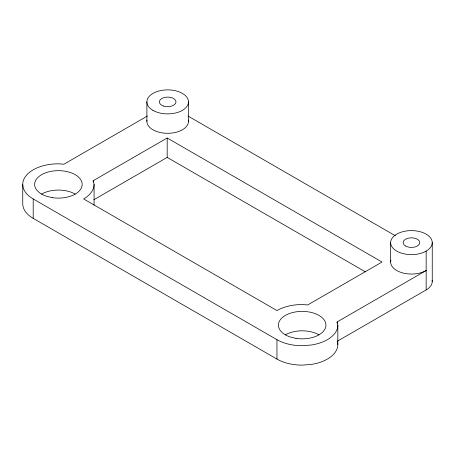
<?xml version="1.0" encoding="UTF-8"?>
<svg xmlns="http://www.w3.org/2000/svg" width="455" height="455" viewBox="0 0 455 455"><rect width="100%" height="100%" fill="white"/><g stroke="black" fill="none" stroke-linecap="round" stroke-linejoin="round"><path stroke-width="0.68" d="M147.448 115.997L63.928 164.215L58.411 163.8A35.661 20.589 0 0 0 25.463 176.506A35.661 20.589 0 0 0 33.198 198.949L33.198 218.36L276.958 359.092A35.661 20.589 0 0 0 302.177 365.126L311.402 364.421A35.661 20.589 0 0 0 337.837 344.532L337.837 325.12L337.11 321.935L426.159 270.526A20.805 12.012 0 0 1 402.004 272.733A20.805 12.012 0 0 1 390.902 260.152M93.229 180.692L167.184 137.996L382.029 262.034L307.688 304.952L302.177 304.531A35.661 20.589 0 0 0 276.958 310.566L83.629 198.949A35.661 20.589 0 0 0 94.071 184.389L93.229 180.692L93.229 182.08M93.844 199.751L167.184 157.407L365.405 271.851M337.11 341.347L426.159 289.937A20.805 12.012 0 0 0 432.136 280.195M187.932 116.002L395.378 235.77M33.198 198.949L276.958 339.68A35.661 20.589 0 0 0 302.177 345.709L311.402 345.009A35.661 20.589 0 0 0 337.837 325.12M337.4 342.621L337.837 344.532M432.25 242.623A20.805 12.012 0 0 1 401.048 253.025A20.805 12.012 0 0 1 401.048 232.221A20.805 12.012 0 0 1 432.25 242.623L432.25 281.446M426.159 251.114L426.159 289.937M390.646 242.623L390.646 262.034M337.11 321.935L337.11 323.323M276.958 339.68L276.958 359.092M188.489 101.886L188.489 121.297M167.184 137.996L167.184 157.407M146.88 101.886L146.88 121.297M94.071 184.389L94.071 203.8A35.661 20.589 0 0 1 93.997 205.142M22.75 184.389L22.75 203.8A35.661 20.589 0 0 0 33.198 218.36M188.376 120.046A20.805 12.012 0 0 1 167.685 133.309A20.805 12.012 0 0 1 146.993 120.046M285.365 334.829A23.774 13.724 0 0 1 318.983 334.829M41.598 194.092A23.774 13.724 0 0 1 75.223 194.092M52.257 197.646L46.524 196.276A23.774 13.724 0 0 1 44.778 173.145A23.774 13.724 0 0 1 81.826 182.006A23.774 13.724 0 0 1 52.257 197.646M296.023 338.378L290.284 337.007A23.774 13.724 0 0 1 288.538 313.876A23.774 13.724 0 0 1 325.587 322.737A23.774 13.724 0 0 1 296.023 338.378M152.977 110.377A20.805 12.012 0 0 0 187.779 104.997A20.805 12.012 0 0 0 162.298 90.283A20.805 12.012 0 0 0 152.977 110.377M163.527 106.049A8.321 4.806 0 0 0 176.005 101.886A8.321 4.806 0 0 0 163.527 97.728A8.321 4.806 0 0 0 163.527 106.049M405.564 246.018A8.321 4.806 0 0 0 419.487 243.863A8.321 4.806 0 0 0 409.295 237.982A8.321 4.806 0 0 0 405.564 246.018"/></g></svg>
